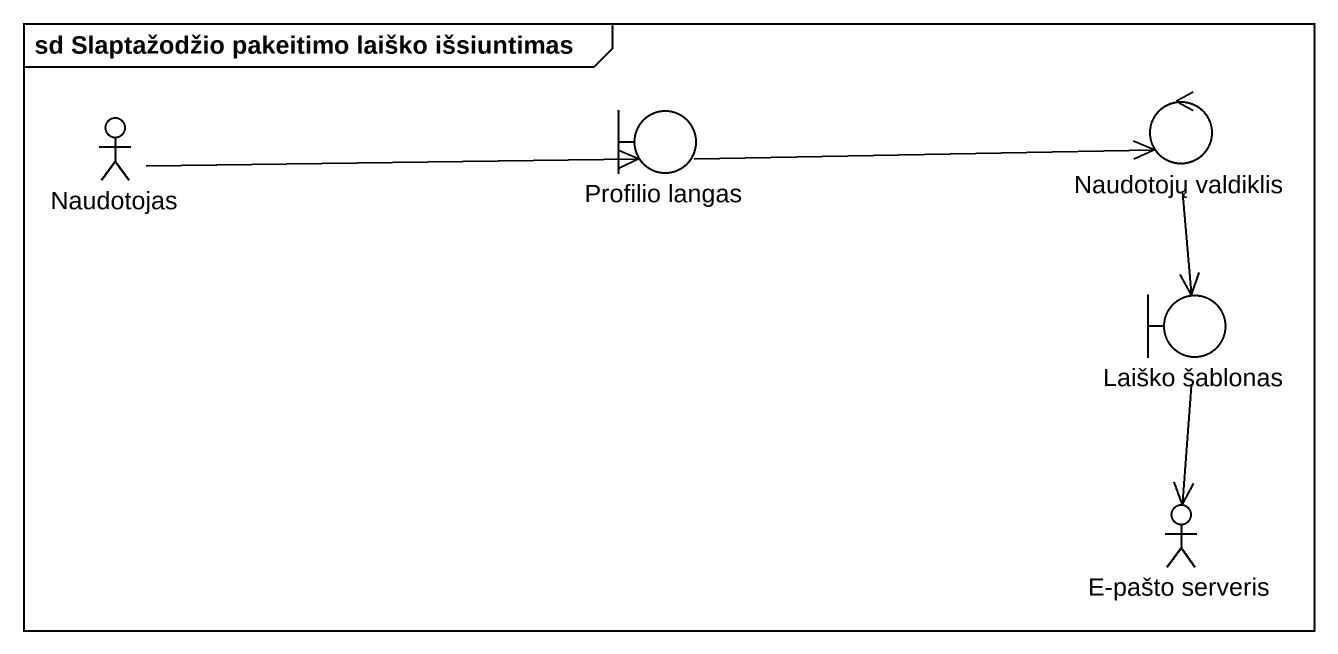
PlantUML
@startuml
mainframe sd Slaptažodžio pakeitimo laiško išsiuntimas
actor Naudotojas
boundary "Profilio langas" as Profilio_langas
control "Naudotojų valdiklis" as Naudotojų_valdiklis
boundary "Laiško šablonas" as Laiško_šablonas
actor "E-pašto serveris" as E_pašto_serveris
Naudotojas -right-> Profilio_langas
Profilio_langas -right-> Naudotojų_valdiklis
Naudotojų_valdiklis --> Laiško_šablonas
Laiško_šablonas --> E_pašto_serveris
@enduml
